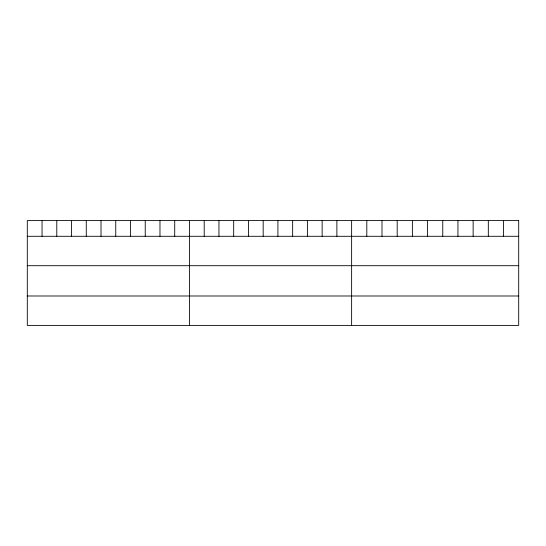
<?xml version="1.0" encoding="UTF-8"?>
<svg xmlns="http://www.w3.org/2000/svg" width="546" height="546" viewBox="0 0 546 546"><rect width="100%" height="100%" fill="white"/><g stroke="black" fill="none" stroke-linecap="round" stroke-linejoin="round"><path stroke-width="0.82" d="M27.3 236.288L518.7 236.288M27.3 265.697L518.7 265.697M27.3 295.993L518.7 295.993M503.514 220.598L503.514 236.288M488.322 220.598L488.322 236.288M473.136 220.598L473.136 236.288M457.944 220.598L457.944 236.288M442.758 220.598L442.758 236.288M427.566 220.598L427.566 236.288M412.38 220.598L412.38 236.288M397.188 220.598L397.188 236.288M382.002 220.598L382.002 236.288M366.81 220.598L366.81 236.288M351.624 220.598L351.624 325.402M336.882 220.598L336.882 236.288M322.14 220.598L322.14 236.288M307.398 220.598L307.398 236.288M292.656 220.598L292.656 236.288M277.914 220.598L277.914 236.288M263.172 220.598L263.172 236.288M248.43 220.598L248.43 236.288M233.688 220.598L233.688 236.288M218.946 220.598L218.946 236.288M204.204 220.598L204.204 236.288M189.462 220.598L189.462 325.402M174.72 220.598L174.72 236.288M159.978 220.598L159.978 236.288M145.236 220.598L145.236 236.288M130.494 220.598L130.494 236.288M115.752 220.598L115.752 236.288M101.01 220.598L101.01 236.288M86.268 220.598L86.268 236.288M71.526 220.598L71.526 236.288M56.784 220.598L56.784 236.288M42.042 220.598L42.042 236.288M518.7 220.598L27.3 220.598L27.3 325.402L518.7 325.402L518.7 220.598"/></g></svg>
